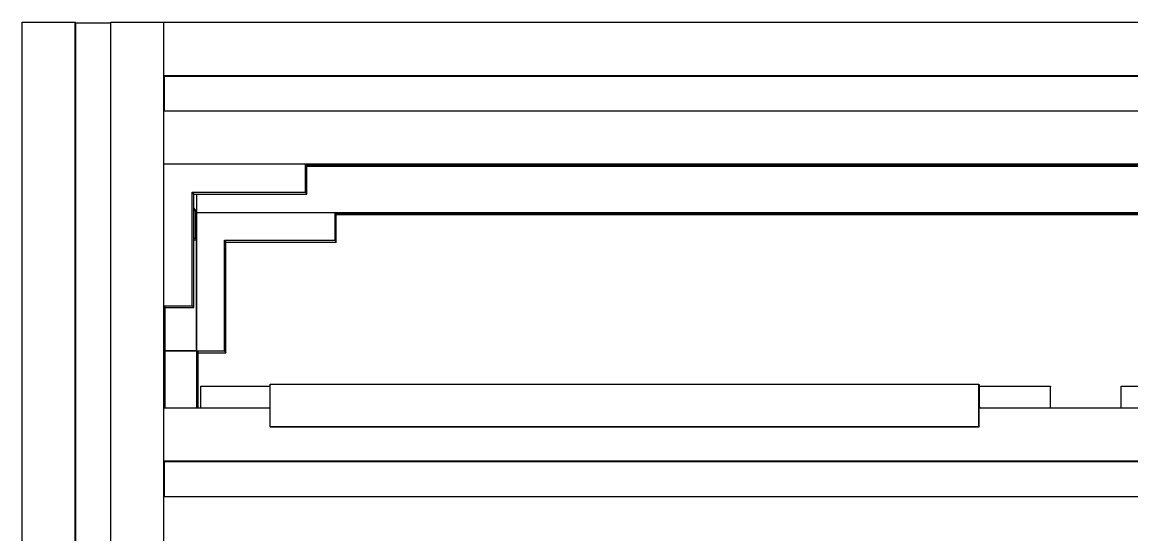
# Model space of a CAD drawing. Header units: millimetres. Extents: x -226 to 218, y -316 to 313.
# Drawn here: x -217.7 to -59.2, y 239.7 to 312.9 of the extents above; entities that cross this region are included whole.
import ezdxf

# ---------------------------------------------------------------- set-up
doc = ezdxf.new("R2010")
doc.units = ezdxf.units.MM
doc.layers.add('VISIBLE', color=7, linetype='Continuous')

msp = doc.modelspace()

# ---------------------------------------------------------------- linework, layer by layer
at = {"layer": 'VISIBLE'}
for p, q in [((-217.72, -315.95), (-217.72, 312.91)), ((-217.72, 312.91), (-210.13, 312.91)), ((-210.13, -315.95), (-210.13, 312.91)), ((-210.13, 312.91), (-210.06, 312.82)), ((-210.06, -315.85), (-210.06, 312.82)), ((-210.06, 312.82), (-205.06, 312.82)), ((-205.06, -315.95), (-205.06, 312.91)), ((-205.06, 312.91), (205.06, 312.91)), ((-197.47, -315.95), (-197.47, 312.91)), ((-197.47, 305.32), (-197.41, 305.22)), ((-197.47, 305.32), (197.47, 305.32)), ((-197.41, 300.25), (-197.41, 305.22)), ((-197.41, 305.22), (197.41, 305.22)), ((-197.47, 300.25), (197.47, 300.25)), ((-197.47, 292.66), (197.47, 292.66)), ((-177.22, 288.61), (-177.22, 292.66)), ((-177.22, 292.66), (-177.04, 292.36)), ((-177.15, 292.55), (177.15, 292.55)), ((-177.1, 292.47), (177.1, 292.47)), ((-177.04, 288.32), (-177.04, 292.36)), ((-177.04, 292.36), (177.04, 292.36)), ((-193.42, 272.41), (-193.42, 288.61)), ((-193.42, 288.61), (-193.22, 288.32)), ((-193.42, 288.61), (-177.22, 288.61)), ((-177.22, 288.61), (-177.04, 288.32)), ((-193.22, 272.13), (-193.22, 288.32)), ((-193.22, 288.32), (-177.04, 288.32)), ((-192.78, 257.82), (-192.78, 288.32)), ((-193.22, 286.36), (-192.78, 285.71)), ((-193.22, 286), (-192.97, 286)), ((-192.97, 282.04), (-192.97, 286)), ((-192.78, 285.71), (192.78, 285.71)), ((-173.01, 281.76), (-173.01, 285.71)), ((-173.01, 285.71), (-172.84, 285.43)), ((-172.95, 285.61), (172.95, 285.61)), ((-172.9, 285.54), (172.9, 285.54)), ((-172.84, 281.48), (-172.84, 285.43)), ((-172.84, 285.43), (172.84, 285.43)), ((-193.22, 282.04), (-192.97, 282.04)), ((-193.22, 281.82), (-192.82, 281.82)), ((-192.97, 282.04), (-192.82, 281.82)), ((-192.82, 265.99), (-192.82, 281.82)), ((-188.83, 265.94), (-188.83, 281.76)), ((-188.83, 281.76), (-188.64, 281.48)), ((-188.83, 281.76), (-173.01, 281.76)), ((-188.64, 265.68), (-188.64, 281.48)), ((-188.64, 281.48), (-172.84, 281.48)), ((-173.01, 281.76), (-172.84, 281.48)), ((-197.47, 272.41), (-197.23, 272.07)), ((-197.47, 272.41), (-193.42, 272.41)), ((-197.39, 257.82), (-197.39, 272.3)), ((-197.34, 257.82), (-197.34, 272.23)), ((-197.27, 257.82), (-197.27, 272.13)), ((-197.27, 272.13), (-193.22, 272.13)), ((-197.27, 272.07), (-197.23, 272.07)), ((-197.23, 272.07), (-197.23, 272.13)), ((-193.42, 272.41), (-193.22, 272.13)), ((-197.27, 265.99), (-192.82, 265.99)), ((-197.27, 265.94), (-188.83, 265.94)), ((-192.82, 265.99), (-192.59, 265.68)), ((-192.71, 257.82), (-192.71, 265.84)), ((-192.66, 257.82), (-192.66, 265.78)), ((-192.59, 257.82), (-192.59, 265.68)), ((-192.59, 265.68), (-188.64, 265.68)), ((-188.83, 265.94), (-188.64, 265.68)), ((-192.21, 257.82), (-192.21, 260.9)), ((-192.21, 260.9), (-182.31, 260.9)), ((-182.31, 255.13), (-182.31, 261.21)), ((-182.31, 261.21), (-81.03, 261.21)), ((-81.03, 255.13), (-81.03, 261.21)), ((-81.03, 261.21), (-80.93, 260.9)), ((-80.93, 257.87), (-80.93, 260.9)), ((-80.93, 260.9), (-70.81, 260.9)), ((-70.81, 257.82), (-70.81, 260.9)), ((-70.81, 260.9), (-70.79, 260.82)), ((-70.79, 257.82), (-70.79, 260.82)), ((-60.7, 257.82), (-60.7, 260.9)), ((-60.7, 260.9), (-50.64, 260.9)), ((-197.47, 257.82), (-182.31, 257.82)), ((-81.01, 255.09), (-81.01, 258.13)), ((-81.01, 258.13), (-80.93, 257.87)), ((-81.01, 257.87), (-80.93, 257.87)), ((-81.01, 257.82), (-50.64, 257.82)), ((-182.31, 255.13), (-182.28, 255.09)), ((-182.31, 255.13), (-81.03, 255.13)), ((-182.28, 255.09), (-81.01, 255.09)), ((-81.03, 255.13), (-81.01, 255.09)), ((-197.47, 250.23), (-197.41, 250.15)), ((-197.47, 250.23), (197.47, 250.23)), ((-197.41, 245.16), (-197.41, 250.15)), ((-197.41, 250.15), (197.41, 250.15)), ((-197.47, 245.16), (197.47, 245.16))]:
    msp.add_line(p, q, dxfattribs=at)

doc.saveas('drawing.dxf')
